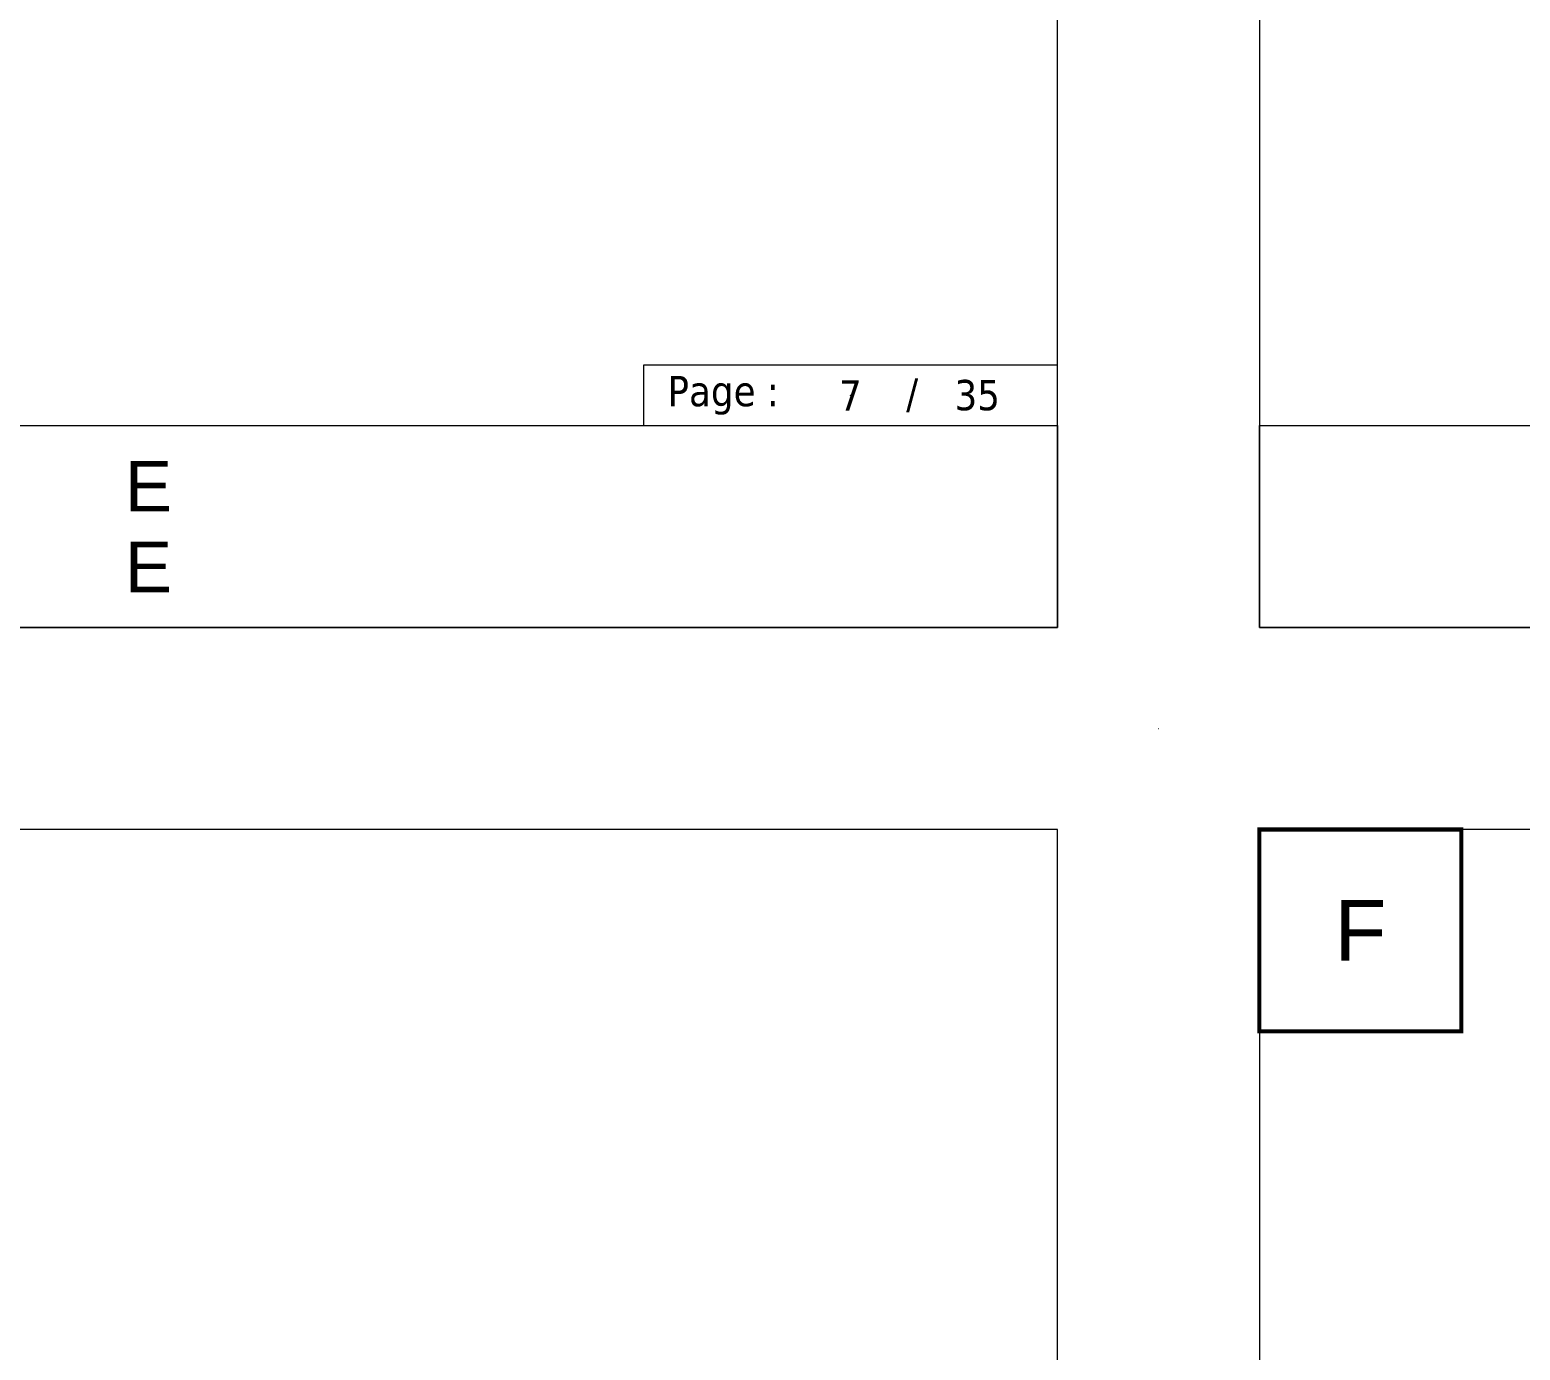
# Model space of a CAD drawing. Header units: millimetres. Extents: x -20000 to 230000, y -17405 to 24510.
# Drawn here: x 44412 to 51791, y -3079 to 3461 of the extents above; entities that cross this region are included whole.
import ezdxf
from ezdxf.enums import TextEntityAlignment as Align

# ---------------------------------------------------------------- set-up
doc = ezdxf.new("R2010")
doc.units = ezdxf.units.MM
doc.header["$PDMODE"] = 35
doc.header["$PDSIZE"] = 0.5
doc.layers.get('0').update_dxf_attribs({"lineweight": 13})
doc.layers.get('Defpoints').update_dxf_attribs({"true_color": 0xc2a584})
for name, color, linetype, lineweight in [('0 - 1 (validé)', 3, 'Continuous', 13), ('1 - Cartouche', 7, 'Continuous', 13), ('1 - Texte', 7, 'Continuous', 13)]:
    doc.layers.add(name, color=color, linetype=linetype, lineweight=lineweight)
for name, color, linetype, lineweight, plot in [('0 - Trame', 1, 'Continuous', 0, False), ('Intouchable', 252, 'Continuous', 13, False), ('Non visible', 163, 'Continuous', 25, False)]:
    doc.layers.add(name, color=color, linetype=linetype, lineweight=lineweight, plot=plot)
doc.styles.get("Standard").update_dxf_attribs({"font": 'ARIALUNI.TTF'})
doc.styles.add('Texte Poralu', font='tahomabd.ttf')

# ---------------------------------------------------------------- blocks, each defined once
blk = doc.blocks.new('Cadre Coupe_Elev')
at = {"const_width": 20}
blk.add_lwpolyline([(500, 9500), (1500, 9500), (1500, 8500), (500, 8500)], close=True, dxfattribs=at)
for p in [(5000, 9500), (6500, 9500), (8000, 9500), (5000, 1500), (6500, 1500), (8000, 1500), (5000, 500), (6500, 500), (8000, 500)]:
    blk.add_point(p)
at = {"layer": '0 - Trame'}
for points in [[(500, 500), (9500, 500), (9500, 9500), (500, 9500)], [(500, 1500), (9500, 1500), (9500, 500), (500, 500)]]:
    blk.add_lwpolyline(points, close=True, dxfattribs=at)
for p in [(0, 10000), (10000, 10000), (0, 0), (10000, 0)]:
    blk.add_point(p, dxfattribs=at)
at = {"layer": 'Defpoints'}
for p in [(5000, 1200), (5000, 1000), (5000, 800)]:
    blk.add_point(p, dxfattribs=at)
at = {"color": 7}
blk.add_attdef('REPERE_1', text='', height=300, dxfattribs=at).set_placement((1000, 9000), align=Align.MIDDLE_CENTER)
at = {"layer": '1 - Texte', "color": 7}
for tag, p in [('DEFINITION1', (5000, 1200)), ('DEFINITION2', (5000, 800))]:
    blk.add_attdef(tag, text='', height=250, dxfattribs=at).set_placement(p, align=Align.MIDDLE_CENTER)
at = {"layer": 'Non visible', "style": 'Texte Poralu'}
for p in [(5447.1, 4905.8), (5447.1, 4605.8)]:
    blk.add_attdef('REPERE_2', text='', height=35, dxfattribs=at).set_placement(p, align=Align.MIDDLE_LEFT)
blk = doc.blocks.new('Cartouche - Total de page')
at = {"layer": '1 - Cartouche', "color": 0, "insert": (0, 0), "char_height": 5, "attachment_point": 5, "style": 'Texte Poralu'}
blk.add_mtext('35', dxfattribs=at)

msp = doc.modelspace()

# ---------------------------------------------------------------- linework, layer by layer
at = {"layer": 'Intouchable'}
msp.add_lwpolyline([(47450, 1500), (49500, 1500), (49500, 1800), (47450, 1800)], close=True, dxfattribs=at)
msp.add_point((48475, 1650), dxfattribs=at)

# ---------------------------------------------------------------- block references
at = {"layer": '0 - 1 (validé)'}
ref = msp.add_blockref('Cadre Coupe_Elev', (40000, 0), dxfattribs=at)
ref.add_attrib('DEFINITION1', 'E', dxfattribs={"layer": '1 - Texte', "color": 7, "height": 250}).set_placement((45000, 1200), align=Align.MIDDLE_CENTER)
ref.add_attrib('DEFINITION2', 'E', dxfattribs={"layer": '1 - Texte', "color": 7, "height": 250}).set_placement((45000, 800), align=Align.MIDDLE_CENTER)
for p in [(50000, 0), (40000, -10000)]:
    msp.add_blockref('Cadre Coupe_Elev', p, dxfattribs=at)
ref = msp.add_blockref('Cadre Coupe_Elev', (50000, -10000), dxfattribs=at)
ref.add_attrib('REPERE_1', 'F', dxfattribs={"layer": '0', "color": 7, "height": 300}).set_placement((51000, -1000), align=Align.MIDDLE_CENTER)
at = {"layer": 'Intouchable', "xscale": 30, "yscale": 30, "zscale": 30}
msp.add_blockref('Cartouche - Total de page', (49102.9, 1650), dxfattribs=at)

# ---------------------------------------------------------------- texts
at = {"style": 'Texte Poralu'}
msp.add_attdef('7', text='', height=150, dxfattribs=at).set_placement((48475, 1650), align=Align.MIDDLE_CENTER)
at = {"layer": 'Intouchable', "char_height": 150, "style": 'Texte Poralu'}
for s, insert, attachment_point in [('Page : ', (47569.36, 1650), 4), ('/', (48780.84, 1650), 5)]:
    msp.add_mtext(s, dxfattribs=dict(at, insert=insert, attachment_point=attachment_point))

doc.saveas('drawing.dxf')
